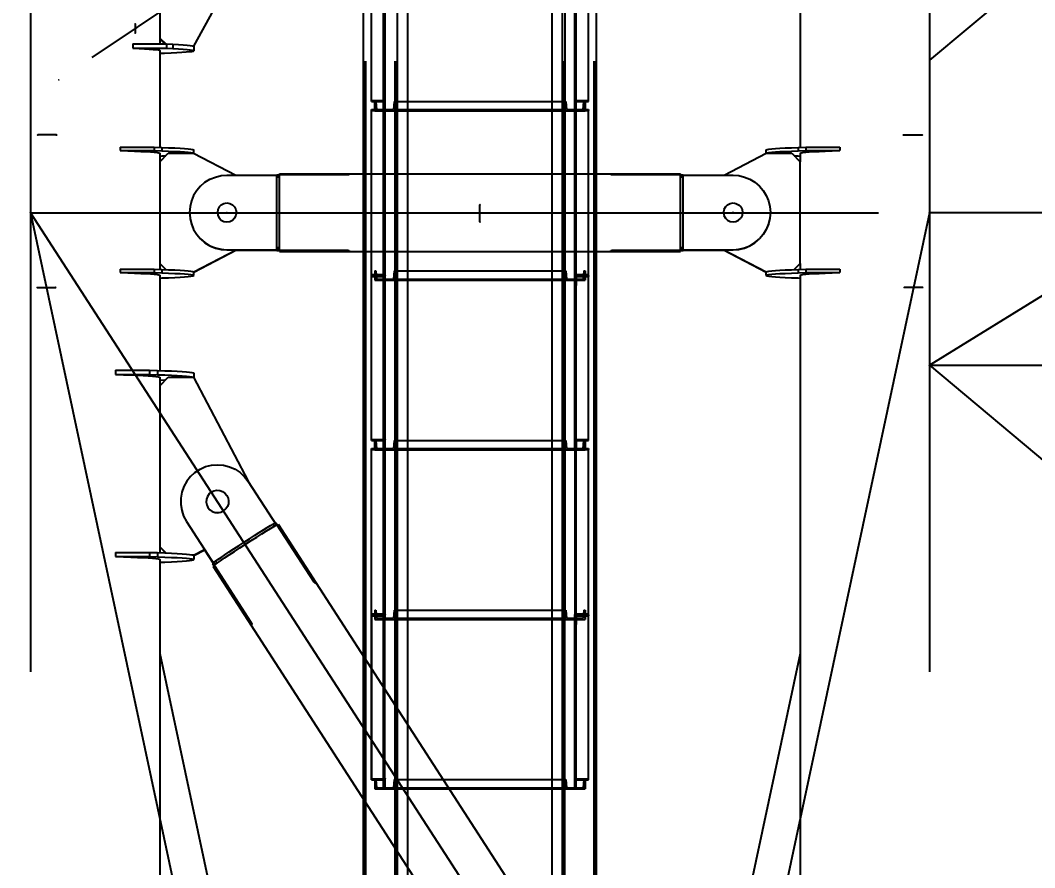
# Model space of a CAD drawing. Header units: millimetres. Extents: x 150209.93 to 150215.05, y 136675.65 to 136679.93.
# Drawn here: x 150213.5073 to 150213.6269, y 136678.0456 to 136678.1456 of the extents above; entities that cross this region are included whole.
import ezdxf

# ---------------------------------------------------------------- set-up
doc = ezdxf.new("R2010")
doc.units = ezdxf.units.MM
doc.header["$LTSCALE"] = 0.25
for name, pattern in [('CENTER', [50.8, 31.75, -6.35, 6.35, -6.35]), ('XKITLINE00', [0]), ('XKITLINE02', [4, 2, -2]), ('XKITLINE03', [6, 3, -1, 1, -1])]:
    doc.linetypes.add(name, pattern=pattern)
doc.styles.add('ROMANS', font='romans.shx')
doc.dimstyles.new('MD300', dxfattribs={"dimtxt": 2.5, "dimasz": 2.5, "dimexe": 1, "dimexo": 1, "dimgap": 0.5, "dimtad": 1, "dimdec": 1, "dimlfac": 50, "dimrnd": 0.5, "dimdsep": 46, "dimtxsty": 'ROMANS', "dimcen": 1, "dimclrd": 146, "dimclre": 146, "dimclrt": 30, "dimadec": 1, "dimazin": 2, "dimtfac": 1, "dimtdec": 1, "dimtmove": 0, "dimatfit": 1, "dimfxl": 1, "dimtolj": 1, "dimtzin": 0, "dimlwd": -1, "dimlwe": -1, "dimarcsym": 0})

# ---------------------------------------------------------------- blocks, each defined once
blk = doc.blocks.new('çatıı')
at = {"color": 8, "linetype": 'CENTER'}
for p, q in [((25173.61, 14010.27), (23430, 12550.27)), ((23075, 13280.27), (22900, 12460.27)), ((23430, 13280.27), (22900, 12460.27)), ((23255, 13280.27), (23430, 12460.27)), ((23350.86, 12831.09), (22916.72, 12538.65)), ((22900, 12689.51), (22900, 11020.27)), ((23430, 12689.51), (23430, 11020.27)), ((22961.71, 12571.71), (22961.71, 12566.2)), ((23430, 12370.27), (23720.98, 12550.27)), ((22915.26, 12506.11), (22904.3, 12506.13)), ((23414.73, 12506.11), (23425.69, 12506.13)), ((23165, 12454.88), (23165, 12464.88)), ((22900, 12460.27), (23073.55, 11647.05)), ((22900, 12460.27), (23430, 11640.27)), ((22900, 12460.27), (23430, 12460.27)), ((23015.8, 12460.14), (23015.8, 12460.41)), ((23430, 12460.27), (23256.44, 11647.05)), ((23314.2, 12460.41), (23314.2, 12460.14)), ((23666.53, 12460.27), (23430, 12460.27)), ((22903.93, 12416.17), (22914.89, 12416.16)), ((23426.06, 12416.17), (23415.1, 12416.16)), ((23430, 12370.27), (24815.89, 12370.27)), ((23430, 12370.27), (24263.2, 11672.6)), ((23010.2, 12289.94), (23010.2, 12289.61))]:
    blk.add_line(p, q, dxfattribs=at)
at = {"color": 116, "linetype": 'XKITLINE02', "true_color": 0x136734}
for p, q in [((23097.15, 12049.63), (23097.15, 13721.24)), ((23097.69, 12049.63), (23097.68, 13721.24)), ((23114.92, 12049.63), (23114.92, 13721.24)), ((23115, 12049.63), (23115, 13721.24)), ((23115, 12049.57), (23115, 13721.24)), ((23115.45, 12049.63), (23115.45, 13721.24)), ((23115.85, 12049.57), (23115.85, 13721.24)), ((23115.85, 12049.57), (23115.85, 13721.24)), ((23122.5, 12049.57), (23122.5, 13721.24)), ((23214.13, 12049.6), (23214.13, 13721.24)), ((23214.53, 12049.63), (23214.53, 13721.24)), ((23214.98, 12049.6), (23214.98, 13721.24)), ((23215.07, 12049.63), (23215.06, 13721.24)), ((23232.3, 12049.63), (23232.3, 13721.24)), ((23232.83, 12049.63), (23232.83, 13721.24)), ((23101, 12525.85), (23101, 12623.17)), ((23108.2, 12520.61), (23108.2, 12622.59)), ((23109, 12520.61), (23109, 12623.17)), ((23220.98, 12520.61), (23220.98, 12621.12)), ((23221.78, 12520.61), (23221.78, 12622.59)), ((23228.98, 12525.85), (23228.98, 12623.17)), ((23101, 12526.43), (23101, 12525.85)), ((23101, 12526.43), (23109, 12526.43)), ((23101, 12525.85), (23108.2, 12525.85)), ((23103, 12525.92), (23103.68, 12525.92)), ((23103, 12525.92), (23103, 12520.42)), ((23103, 12520.42), (23103, 12525.92)), ((23103.68, 12525.92), (23104.07, 12521.12)), ((23104.07, 12521.12), (23103.68, 12525.92)), ((23108.2, 12423.75), (23108.2, 12526.42)), ((23108.2, 12526.42), (23109, 12526.42)), ((23108.2, 12520.61), (23108.2, 12525.85)), ((23109, 12526.43), (23109, 12520.61)), ((23109, 12423.17), (23109, 12526.42)), ((23114.32, 12525.92), (23113.94, 12521.12)), ((23114.32, 12525.92), (23113.94, 12521.12)), ((23114.32, 12525.92), (23115, 12525.92)), ((23115, 12520.42), (23115, 12525.92)), ((23115, 12525.92), (23122.5, 12525.92)), ((23115, 12525.92), (23115, 12520.42)), ((23115, 12525.92), (23115, 12520.42)), ((23207.48, 12525.92), (23214.98, 12525.92)), ((23214.98, 12520.42), (23214.98, 12525.92)), ((23214.98, 12525.92), (23214.98, 12520.42)), ((23214.98, 12525.92), (23215.66, 12525.92)), ((23214.98, 12525.92), (23214.98, 12520.42)), ((23215.66, 12525.92), (23216.05, 12521.12)), ((23215.66, 12525.92), (23216.05, 12521.12)), ((23220.98, 12526.43), (23228.98, 12526.43)), ((23220.98, 12526.42), (23220.98, 12520.62)), ((23220.98, 12526.42), (23221.78, 12526.42)), ((23220.98, 12526.42), (23220.98, 12428.97)), ((23221.78, 12521.2), (23221.78, 12526.42)), ((23221.78, 12423.75), (23221.78, 12525.85)), ((23221.78, 12525.85), (23228.98, 12525.85)), ((23225.92, 12521.12), (23226.3, 12525.92)), ((23226.3, 12525.92), (23225.92, 12521.12)), ((23226.3, 12525.92), (23226.98, 12525.92)), ((23226.98, 12520.42), (23226.98, 12525.92)), ((23226.98, 12525.92), (23226.98, 12520.42)), ((23101, 12423.17), (23101, 12521.2)), ((23101, 12521.2), (23108.2, 12521.2)), ((23101, 12520.62), (23109, 12520.62)), ((23103, 12520.42), (23115, 12520.42)), ((23104.07, 12521.12), (23113.94, 12521.12)), ((23108.2, 12520.61), (23109, 12520.61)), ((23115, 12521.12), (23214.98, 12521.12)), ((23115, 12520.42), (23122.5, 12520.42)), ((23207.48, 12520.42), (23214.98, 12520.42)), ((23214.98, 12520.42), (23226.98, 12520.42)), ((23216.05, 12521.12), (23225.92, 12521.12)), ((23220.98, 12520.62), (23228.98, 12520.62)), ((23220.98, 12423.17), (23220.98, 12520.62)), ((23220.98, 12520.61), (23221.78, 12520.61)), ((23221.78, 12521.2), (23228.98, 12521.2)), ((23228.98, 12521.2), (23228.98, 12520.62)), ((23228.98, 12423.17), (23228.98, 12521.2)), ((23096.3, 12437.44), (23096.3, 12483.11)), ((23116.3, 12437.44), (23116.3, 12483.11)), ((23122.5, 12073.93), (23122.5, 12483.11)), ((23207.48, 12437.44), (23207.48, 12483.11)), ((23213.68, 12437.44), (23213.68, 12483.11)), ((23233.68, 12437.44), (23233.68, 12483.11)), ((23108.2, 12428.97), (23109, 12428.97)), ((23220.98, 12428.97), (23220.98, 12423.17)), ((23220.98, 12428.97), (23221.78, 12428.97)), ((23101, 12423.75), (23108.2, 12423.75)), ((23101, 12423.17), (23109, 12423.17)), ((23101, 12325.85), (23101, 12423.17)), ((23101, 12423.17), (23109, 12423.17)), ((23101, 12422.59), (23108.2, 12422.59)), ((23103, 12425.92), (23103.68, 12425.92)), ((23103, 12425.92), (23103, 12420.42)), ((23103, 12425.92), (23103, 12420.42)), ((23103.68, 12425.92), (23104.07, 12421.12)), ((23103.68, 12425.92), (23104.07, 12421.12)), ((23108.2, 12320.61), (23108.2, 12422.59)), ((23109, 12320.61), (23109, 12423.17)), ((23114.32, 12425.92), (23113.94, 12421.12)), ((23114.32, 12425.92), (23113.94, 12421.12)), ((23114.32, 12425.92), (23115, 12425.92)), ((23115, 12420.42), (23115, 12425.92)), ((23115, 12425.92), (23122.5, 12425.92)), ((23115, 12425.92), (23115, 12420.42)), ((23115, 12425.92), (23115, 12420.42)), ((23207.48, 12425.92), (23214.98, 12425.92)), ((23214.98, 12420.42), (23214.98, 12425.92)), ((23214.98, 12425.92), (23214.98, 12420.42)), ((23214.98, 12425.92), (23215.66, 12425.92)), ((23214.98, 12425.92), (23214.98, 12420.42)), ((23215.66, 12425.92), (23216.05, 12421.12)), ((23215.66, 12425.92), (23216.05, 12421.12)), ((23220.98, 12423.17), (23228.98, 12423.17)), ((23220.98, 12417.35), (23220.98, 12423.17)), ((23220.98, 12423.17), (23228.98, 12423.17)), ((23221.78, 12423.75), (23228.98, 12423.75)), ((23221.78, 12422.59), (23221.78, 12417.35)), ((23221.78, 12422.59), (23228.98, 12422.59)), ((23221.78, 12320.61), (23221.78, 12422.59)), ((23226.3, 12425.92), (23225.92, 12421.12)), ((23226.3, 12425.92), (23225.92, 12421.12)), ((23226.3, 12425.92), (23226.98, 12425.92)), ((23226.98, 12425.92), (23226.98, 12420.42)), ((23226.98, 12425.92), (23226.98, 12420.42)), ((23228.98, 12423.17), (23228.98, 12422.59)), ((23228.98, 12325.85), (23228.98, 12423.17)), ((23103, 12420.42), (23115, 12420.42)), ((23104.07, 12421.12), (23113.94, 12421.12)), ((23108.2, 12417.35), (23109, 12417.35)), ((23115, 12421.12), (23214.98, 12421.12)), ((23115, 12420.42), (23122.5, 12420.42)), ((23207.48, 12420.42), (23214.98, 12420.42)), ((23214.98, 12420.42), (23226.98, 12420.42)), ((23216.05, 12421.12), (23225.92, 12421.12)), ((23220.98, 12320.61), (23220.98, 12421.12)), ((23220.98, 12417.35), (23221.78, 12417.35)), ((23101, 12326.43), (23101, 12325.85)), ((23101, 12326.43), (23109, 12326.43)), ((23108.2, 12223.75), (23108.2, 12326.42)), ((23108.2, 12326.42), (23109, 12326.42)), ((23109, 12326.43), (23109, 12320.61)), ((23109, 12223.17), (23109, 12326.42)), ((23220.98, 12326.43), (23228.98, 12326.43)), ((23220.98, 12326.42), (23220.98, 12320.62)), ((23220.98, 12326.42), (23221.78, 12326.42)), ((23220.98, 12326.42), (23220.98, 12228.97)), ((23221.78, 12326.42), (23221.78, 12321.2)), ((23221.78, 12223.75), (23221.78, 12326.42)), ((23101, 12325.85), (23108.2, 12325.85)), ((23101, 12223.17), (23101, 12321.2)), ((23101, 12321.2), (23108.2, 12321.2)), ((23101, 12320.62), (23109, 12320.62)), ((23103, 12325.92), (23103.68, 12325.92)), ((23103, 12325.92), (23103, 12320.42)), ((23103, 12320.42), (23103, 12325.92)), ((23103, 12320.42), (23115, 12320.42)), ((23103.68, 12325.92), (23104.07, 12321.12)), ((23104.07, 12321.12), (23103.68, 12325.92)), ((23104.07, 12321.12), (23113.94, 12321.12)), ((23108.2, 12320.61), (23108.2, 12325.85)), ((23108.2, 12320.61), (23109, 12320.61)), ((23114.32, 12325.92), (23113.94, 12321.12)), ((23114.32, 12325.92), (23113.94, 12321.12)), ((23114.32, 12325.92), (23115, 12325.92)), ((23115, 12320.42), (23115, 12325.92)), ((23115, 12325.92), (23122.5, 12325.92)), ((23115, 12325.92), (23115, 12320.42)), ((23115, 12325.92), (23115, 12320.42)), ((23115, 12321.12), (23214.98, 12321.12)), ((23115, 12320.42), (23122.5, 12320.42)), ((23207.48, 12325.92), (23214.98, 12325.92)), ((23207.48, 12320.42), (23214.98, 12320.42)), ((23214.98, 12320.42), (23214.98, 12325.92)), ((23214.98, 12325.92), (23214.98, 12320.42)), ((23214.98, 12325.92), (23215.66, 12325.92)), ((23214.98, 12325.92), (23214.98, 12320.42)), ((23214.98, 12320.42), (23226.98, 12320.42)), ((23215.66, 12325.92), (23216.05, 12321.12)), ((23215.66, 12325.92), (23216.05, 12321.12)), ((23216.05, 12321.12), (23225.92, 12321.12)), ((23220.98, 12320.62), (23228.98, 12320.62)), ((23220.98, 12320.62), (23220.98, 12223.17)), ((23220.98, 12320.61), (23221.78, 12320.61)), ((23221.78, 12325.85), (23228.98, 12325.85)), ((23221.78, 12321.2), (23228.98, 12321.2)), ((23225.92, 12321.12), (23226.3, 12325.92)), ((23226.3, 12325.92), (23225.92, 12321.12)), ((23226.3, 12325.92), (23226.98, 12325.92)), ((23226.98, 12320.42), (23226.98, 12325.92)), ((23226.98, 12325.92), (23226.98, 12320.42)), ((23228.98, 12321.2), (23228.98, 12320.62)), ((23228.98, 12223.17), (23228.98, 12321.2)), ((23103, 12225.92), (23103.68, 12225.92)), ((23103, 12225.92), (23103, 12220.42)), ((23103, 12225.92), (23103, 12220.42)), ((23103.68, 12225.92), (23104.07, 12221.12)), ((23103.68, 12225.92), (23104.07, 12221.12)), ((23108.2, 12228.97), (23109, 12228.97)), ((23114.32, 12225.92), (23113.94, 12221.12)), ((23114.32, 12225.92), (23113.94, 12221.12)), ((23114.32, 12225.92), (23115, 12225.92)), ((23115, 12220.42), (23115, 12225.92)), ((23115, 12225.92), (23122.5, 12225.92)), ((23115, 12225.92), (23115, 12220.42)), ((23115, 12225.92), (23115, 12220.42)), ((23207.48, 12225.92), (23214.98, 12225.92)), ((23214.98, 12220.42), (23214.98, 12225.92)), ((23214.98, 12225.92), (23214.98, 12220.42)), ((23214.98, 12225.92), (23215.66, 12225.92)), ((23214.98, 12225.92), (23214.98, 12220.42)), ((23215.66, 12225.92), (23216.05, 12221.12)), ((23215.66, 12225.92), (23216.05, 12221.12)), ((23220.98, 12228.97), (23220.98, 12223.17)), ((23220.98, 12228.97), (23221.78, 12228.97)), ((23226.3, 12225.92), (23225.92, 12221.12)), ((23226.3, 12225.92), (23225.92, 12221.12)), ((23226.3, 12225.92), (23226.98, 12225.92)), ((23226.98, 12225.92), (23226.98, 12220.42)), ((23226.98, 12225.92), (23226.98, 12220.42)), ((23101, 12223.75), (23108.2, 12223.75)), ((23101, 12125.85), (23101, 12223.17)), ((23101, 12223.17), (23109, 12223.17)), ((23101, 12223.17), (23109, 12223.17)), ((23101, 12222.59), (23101, 12125.85)), ((23101, 12222.59), (23108.2, 12222.59)), ((23103, 12220.42), (23115, 12220.42)), ((23104.07, 12221.12), (23113.94, 12221.12)), ((23108.2, 12120.61), (23108.2, 12222.59)), ((23109, 12120.61), (23109, 12223.17)), ((23115, 12221.12), (23214.98, 12221.12)), ((23115, 12220.42), (23122.5, 12220.42)), ((23207.48, 12220.42), (23214.98, 12220.42)), ((23214.98, 12220.42), (23226.98, 12220.42)), ((23216.05, 12221.12), (23225.92, 12221.12)), ((23220.98, 12217.35), (23220.98, 12223.17)), ((23220.98, 12223.17), (23228.98, 12223.17)), ((23220.98, 12223.17), (23228.98, 12223.17)), ((23220.98, 12120.61), (23220.98, 12221.12)), ((23221.78, 12223.75), (23228.98, 12223.75)), ((23221.78, 12222.59), (23221.78, 12217.35)), ((23221.78, 12222.59), (23228.98, 12222.59)), ((23221.78, 12120.61), (23221.78, 12222.59)), ((23228.98, 12223.17), (23228.98, 12222.59)), ((23228.98, 12125.85), (23228.98, 12223.17)), ((23108.2, 12217.35), (23109, 12217.35)), ((23220.98, 12217.35), (23221.78, 12217.35)), ((23096.3, 12114.46), (23096.3, 12198.64)), ((23116.3, 12083.52), (23116.3, 12167.7)), ((23122.5, 12049.57), (23122.5, 12158.11)), ((23101, 12126.43), (23109, 12126.43)), ((23101, 12125.85), (23108.2, 12125.85)), ((23103, 12125.92), (23103.68, 12125.92)), ((23103, 12125.92), (23103, 12120.42)), ((23103, 12125.92), (23103, 12120.42)), ((23103.68, 12125.92), (23104.07, 12121.12)), ((23103.68, 12125.92), (23104.07, 12121.12)), ((23108.2, 12125.85), (23108.2, 12120.61)), ((23109, 12126.43), (23109, 12120.61)), ((23114.32, 12125.92), (23113.94, 12121.12)), ((23114.32, 12125.92), (23113.94, 12121.12)), ((23114.32, 12125.92), (23115, 12125.92)), ((23115, 12120.42), (23115, 12125.92)), ((23115, 12125.92), (23143.31, 12125.92)), ((23115, 12125.92), (23115, 12120.42)), ((23115, 12125.92), (23115, 12120.42)), ((23207.48, 12125.92), (23214.98, 12125.92)), ((23214.98, 12120.42), (23214.98, 12125.92)), ((23214.98, 12125.92), (23214.98, 12120.42)), ((23214.98, 12125.92), (23215.66, 12125.92)), ((23214.98, 12125.92), (23214.98, 12120.42)), ((23215.66, 12125.92), (23216.05, 12121.12)), ((23215.66, 12125.92), (23216.05, 12121.12)), ((23220.98, 12126.43), (23228.98, 12126.43)), ((23221.78, 12125.85), (23228.98, 12125.85)), ((23226.3, 12125.92), (23225.92, 12121.12)), ((23226.3, 12125.92), (23225.92, 12121.12)), ((23226.3, 12125.92), (23226.98, 12125.92)), ((23226.98, 12125.92), (23226.98, 12120.42)), ((23226.98, 12125.92), (23226.98, 12120.42)), ((23103, 12120.42), (23115, 12120.42)), ((23104.07, 12121.12), (23113.94, 12121.12)), ((23108.2, 12120.61), (23109, 12120.61)), ((23115, 12121.12), (23214.98, 12121.12)), ((23115, 12120.42), (23146.86, 12120.42)), ((23207.48, 12120.42), (23214.98, 12120.42)), ((23214.98, 12120.42), (23226.98, 12120.42)), ((23216.05, 12121.12), (23225.92, 12121.12)), ((23220.98, 12120.61), (23221.78, 12120.61))]:
    blk.add_line(p, q, dxfattribs=at)
at = {"color": 1, "linetype": 'XKITLINE03'}
for p, q in [((23109, 13721.24), (23109, 12049.63)), ((23122.5, 12049.57), (23122.5, 13721.24)), ((23214.98, 13721.24), (23214.98, 12049.6)), ((23220.98, 13721.24), (23220.98, 12049.63)), ((23109, 12526.43), (23109, 12623.17)), ((23220.98, 12623.17), (23220.98, 12526.43)), ((23109, 12423.17), (23109, 12520.62)), ((23115, 12520.42), (23214.98, 12520.42)), ((23115, 12520.42), (23115, 12520.42)), ((23214.98, 12520.42), (23214.98, 12520.42)), ((23220.98, 12520.62), (23220.98, 12423.17)), ((23109, 12326.43), (23109, 12423.17)), ((23220.98, 12423.17), (23220.98, 12326.43)), ((23115, 12420.42), (23214.98, 12420.42)), ((23115, 12420.42), (23115, 12420.42)), ((23214.98, 12420.42), (23214.98, 12420.42)), ((23109, 12223.17), (23109, 12320.62)), ((23115, 12320.42), (23214.98, 12320.42)), ((23115, 12320.42), (23115, 12320.42)), ((23214.98, 12320.42), (23214.98, 12320.42)), ((23220.98, 12320.62), (23220.98, 12223.17)), ((23109, 12126.43), (23109, 12223.17)), ((23115, 12220.42), (23214.98, 12220.42)), ((23115, 12220.42), (23115, 12220.42)), ((23214.98, 12220.42), (23214.98, 12220.42)), ((23220.98, 12223.17), (23220.98, 12126.43)), ((23115, 12120.42), (23214.98, 12120.42)), ((23115, 12120.42), (23115, 12120.42)), ((23214.98, 12120.42), (23214.98, 12120.42))]:
    blk.add_line(p, q, dxfattribs=at)
at = {"color": 7, "linetype": 'XKITLINE00'}
for p, q in [((23233.68, 12483.11), (23233.68, 12735.71)), ((23213.68, 12483.11), (23213.68, 12722.23)), ((23207.48, 12483.11), (23207.48, 12718.06)), ((23116.3, 12483.11), (23116.3, 12656.64)), ((23122.5, 12483.11), (23122.5, 12660.82)), ((23096.3, 12483.11), (23096.3, 12643.17)), ((23122.5, 12525.92), (23207.48, 12525.92)), ((23122.5, 12520.42), (23207.48, 12520.42)), ((23096.3, 12198.64), (23096.3, 12437.44)), ((23116.3, 12167.7), (23116.3, 12437.44)), ((23122.5, 12158.11), (23122.5, 12437.44)), ((23207.48, 12049.6), (23207.48, 12437.44)), ((23213.68, 12049.63), (23213.68, 12437.44)), ((23233.68, 12049.63), (23233.68, 12437.44)), ((23122.5, 12425.92), (23207.48, 12425.92)), ((23122.5, 12420.42), (23207.48, 12420.42)), ((23122.5, 12325.92), (23207.48, 12325.92)), ((23122.5, 12320.42), (23207.48, 12320.42)), ((23122.5, 12225.92), (23207.48, 12225.92)), ((23122.5, 12220.42), (23207.48, 12220.42)), ((23143.31, 12125.92), (23207.48, 12125.92)), ((23146.86, 12120.42), (23207.48, 12120.42)), ((23096.3, 12049.63), (23096.3, 12114.46)), ((23116.3, 12049.63), (23116.3, 12083.52))]:
    blk.add_line(p, q, dxfattribs=at)
at = {"color": 8, "linetype": 'XKITLINE00'}
for p, q in [((23353.8, 12689.51), (23353.8, 12498.81)), ((22976.2, 12663.45), (22976.2, 12559.78)), ((23029.08, 12619.21), (22996.18, 12558.44)), ((22960.29, 12559.81), (22960.29, 12557.31)), ((22960.29, 12559.81), (22980.26, 12559.78)), ((22976.2, 12563.3), (22979.71, 12559.78)), ((22976.2, 12562.87), (22979.28, 12559.78)), ((22980.26, 12559.78), (22980.26, 12557.28)), ((22980.26, 12559.78), (22983.98, 12559.62)), ((22983.98, 12559.62), (22983.98, 12557.12)), ((22983.98, 12559.62), (22987.24, 12559.45)), ((22960.29, 12557.31), (22964.01, 12557.15)), ((22960.29, 12557.31), (22980.26, 12557.28)), ((22964.01, 12557.15), (22967.27, 12556.99)), ((22967.27, 12556.99), (22970.06, 12556.81)), ((22970.06, 12556.81), (22972.35, 12556.63)), ((22972.35, 12556.63), (22974.14, 12556.45)), ((22974.14, 12556.45), (22975.4, 12556.26)), ((22975.4, 12556.26), (22976.13, 12556.06)), ((22976.13, 12556.06), (22976.32, 12555.87)), ((22976.2, 12555.99), (22976.2, 12498.81)), ((22976.2, 12555.8), (22976.32, 12555.87)), ((22976.2, 12554.31), (22979.09, 12554.41)), ((22979.09, 12554.41), (22982.93, 12554.56)), ((22980.26, 12557.28), (22983.98, 12557.12)), ((22982.93, 12554.56), (22986.33, 12554.73)), ((22983.98, 12557.12), (22987.24, 12556.95)), ((22986.33, 12554.73), (22989.26, 12554.9)), ((22987.24, 12559.45), (22990.03, 12559.28)), ((22987.24, 12556.95), (22990.03, 12556.78)), ((22989.26, 12554.9), (22991.7, 12555.08)), ((22990.03, 12559.28), (22992.32, 12559.1)), ((22990.03, 12556.78), (22992.32, 12556.6)), ((22991.7, 12555.08), (22993.64, 12555.26)), ((22992.32, 12559.1), (22994.11, 12558.91)), ((22992.32, 12556.6), (22994.11, 12556.41)), ((22993.64, 12555.26), (22995.05, 12555.45)), ((22994.11, 12558.91), (22995.37, 12558.72)), ((22994.11, 12556.41), (22995.37, 12556.22)), ((22995.05, 12555.45), (22995.94, 12555.64)), ((22995.37, 12558.72), (22996.1, 12558.53)), ((22995.37, 12556.22), (22996.1, 12556.03)), ((22995.94, 12555.64), (22996.29, 12555.84)), ((22996.1, 12558.53), (22996.29, 12558.34)), ((22996.1, 12556.03), (22996.29, 12555.84)), ((22996.29, 12558.34), (22996.29, 12555.84)), ((22952.88, 12498.92), (22972.88, 12498.92)), ((22952.88, 12498.92), (22952.88, 12496.92)), ((22952.88, 12496.92), (22957.34, 12496.78)), ((22952.88, 12496.92), (22972.88, 12496.92)), ((22957.34, 12496.78), (22961.4, 12496.63)), ((22961.4, 12496.63), (22965.01, 12496.46)), ((22965.01, 12496.46), (22968.16, 12496.29)), ((22968.16, 12496.29), (22970.81, 12496.12)), ((22970.81, 12496.12), (22972.96, 12495.93)), ((22972.88, 12498.92), (22977.34, 12498.78)), ((22972.88, 12498.92), (22972.88, 12496.92)), ((22972.88, 12496.92), (22977.34, 12496.78)), ((22972.96, 12495.93), (22974.59, 12495.74)), ((22974.59, 12495.74), (22975.68, 12495.55)), ((22975.68, 12495.55), (22976.23, 12495.36)), ((22976.2, 12495.37), (22976.2, 12490.32)), ((22976.2, 12490.32), (22981.2, 12495.32)), ((22976.2, 12495.15), (22976.23, 12495.16)), ((22976.23, 12495.36), (22976.23, 12495.16)), ((22977.34, 12498.78), (22981.4, 12498.62)), ((22977.34, 12498.78), (22977.34, 12496.78)), ((22977.34, 12496.78), (22981.4, 12496.63)), ((22977.34, 12493.74), (22979.7, 12493.83)), ((22981.2, 12495.32), (22996.2, 12495.32)), ((22981.4, 12498.62), (22985.01, 12498.46)), ((22981.4, 12496.63), (22985.01, 12496.46)), ((22985.01, 12498.46), (22988.16, 12498.29)), ((22985.01, 12496.46), (22988.16, 12496.29)), ((22988.16, 12498.29), (22990.81, 12498.11)), ((22988.16, 12496.29), (22990.81, 12496.12)), ((22990.81, 12498.11), (22992.96, 12497.93)), ((22990.81, 12496.12), (22992.96, 12495.93)), ((22992.96, 12497.93), (22994.59, 12497.74)), ((22992.96, 12495.93), (22994.59, 12495.74)), ((22994.59, 12497.74), (22995.68, 12497.55)), ((22994.59, 12495.74), (22995.68, 12495.55)), ((22995.68, 12497.55), (22996.23, 12497.36)), ((22995.68, 12495.55), (22996.23, 12495.36)), ((22996.2, 12495.32), (23021.03, 12482.4)), ((22996.23, 12495.3), (22996.23, 12497.36)), ((23308.96, 12482.4), (23333.8, 12495.32)), ((23333.76, 12497.36), (23334.31, 12497.55)), ((23333.76, 12495.3), (23333.76, 12497.36)), ((23333.76, 12495.36), (23334.31, 12495.55)), ((23333.8, 12495.32), (23348.8, 12495.32)), ((23334.31, 12497.55), (23335.4, 12497.74)), ((23334.31, 12495.55), (23335.4, 12495.74)), ((23335.4, 12497.74), (23337.03, 12497.93)), ((23335.4, 12495.74), (23337.03, 12495.93)), ((23337.03, 12497.93), (23339.18, 12498.11)), ((23337.03, 12495.93), (23339.18, 12496.12)), ((23339.18, 12498.11), (23341.83, 12498.29)), ((23339.18, 12496.12), (23341.83, 12496.29)), ((23341.83, 12498.29), (23344.98, 12498.46)), ((23341.83, 12496.29), (23344.98, 12496.46)), ((23344.98, 12498.46), (23348.59, 12498.62)), ((23344.98, 12496.46), (23348.59, 12496.63)), ((23348.59, 12498.62), (23352.65, 12498.78)), ((23348.59, 12496.63), (23352.65, 12496.78)), ((23348.8, 12495.32), (23353.8, 12490.32)), ((23350.29, 12493.83), (23352.65, 12493.74)), ((23352.65, 12498.78), (23357.11, 12498.92)), ((23352.65, 12498.78), (23352.65, 12496.78)), ((23352.65, 12496.78), (23357.11, 12496.92)), ((23353.76, 12495.36), (23354.31, 12495.55)), ((23353.76, 12495.36), (23353.76, 12495.16)), ((23353.76, 12495.16), (23353.8, 12495.15)), ((23353.8, 12495.37), (23353.8, 12490.32)), ((23354.31, 12495.55), (23355.4, 12495.74)), ((23355.4, 12495.74), (23357.03, 12495.93)), ((23357.03, 12495.93), (23359.18, 12496.12)), ((23357.11, 12498.92), (23377.11, 12498.92)), ((23357.11, 12498.92), (23357.11, 12496.92)), ((23357.11, 12496.92), (23377.11, 12496.92)), ((23359.18, 12496.12), (23361.83, 12496.29)), ((23361.83, 12496.29), (23364.98, 12496.46)), ((23364.98, 12496.46), (23368.59, 12496.63)), ((23368.59, 12496.63), (23372.65, 12496.78)), ((23372.65, 12496.78), (23377.11, 12496.92)), ((23377.11, 12498.92), (23377.11, 12496.92)), ((22976.2, 12493.7), (22977.34, 12493.74)), ((22976.2, 12490.32), (22976.2, 12430.35)), ((23352.65, 12493.74), (23353.8, 12493.7)), ((23353.8, 12430.29), (23353.8, 12490.32)), ((23009, 12481.32), (23012.35, 12482.13)), ((23012.35, 12482.13), (23015.8, 12482.4)), ((23015.8, 12482.4), (23046.8, 12482.4)), ((23045.3, 12482.62), (23045.3, 12482.56)), ((23045.3, 12482.62), (23046.8, 12482.62)), ((23045.3, 12482.56), (23045.3, 12482.4)), ((23045.3, 12482.56), (23046.8, 12482.56)), ((23045.3, 12441.32), (23045.3, 12482.27)), ((23045.3, 12482.27), (23046.8, 12482.27)), ((23046.8, 12483.11), (23283.2, 12483.11)), ((23046.8, 12481.97), (23046.8, 12483.11)), ((23046.8, 12482.98), (23086.8, 12482.98)), ((23046.8, 12482.74), (23086.8, 12482.74)), ((23046.8, 12439.05), (23046.8, 12481.97)), ((23086.8, 12482.98), (23086.8, 12482.74)), ((23086.8, 12482.98), (23087.11, 12482.97)), ((23086.8, 12482.74), (23087.11, 12482.75)), ((23087.11, 12482.97), (23087.11, 12482.75)), ((23087.11, 12482.97), (23087.39, 12482.97)), ((23087.11, 12482.75), (23087.39, 12482.78)), ((23087.39, 12482.97), (23087.63, 12482.96)), ((23087.39, 12482.78), (23087.63, 12482.83)), ((23087.63, 12482.96), (23087.8, 12482.94)), ((23087.63, 12482.83), (23087.8, 12482.89)), ((23087.8, 12482.94), (23087.88, 12482.92)), ((23087.88, 12482.92), (23087.88, 12482.9)), ((23242.11, 12482.92), (23242.19, 12482.94)), ((23242.11, 12482.92), (23242.11, 12482.9)), ((23242.19, 12482.94), (23242.36, 12482.96)), ((23242.19, 12482.89), (23242.36, 12482.83)), ((23242.36, 12482.96), (23242.6, 12482.97)), ((23242.36, 12482.83), (23242.6, 12482.78)), ((23242.6, 12482.97), (23242.89, 12482.97)), ((23242.6, 12482.78), (23242.89, 12482.75)), ((23242.89, 12482.97), (23243.2, 12482.98)), ((23242.89, 12482.97), (23242.89, 12482.75)), ((23242.89, 12482.75), (23243.2, 12482.74)), ((23243.2, 12482.98), (23243.2, 12482.74)), ((23243.2, 12482.98), (23283.2, 12482.98)), ((23243.2, 12482.74), (23283.2, 12482.74)), ((23283.2, 12481.97), (23283.2, 12483.11)), ((23283.2, 12482.62), (23284.7, 12482.62)), ((23283.2, 12482.56), (23284.7, 12482.56)), ((23283.2, 12482.4), (23314.2, 12482.4)), ((23283.2, 12482.27), (23284.7, 12482.27)), ((23283.2, 12437.44), (23283.2, 12481.97)), ((23284.7, 12482.4), (23284.7, 12482.62)), ((23284.7, 12441.32), (23284.7, 12482.27)), ((23314.2, 12482.4), (23317.64, 12482.13)), ((23317.64, 12482.13), (23320.99, 12481.32)), ((23000.24, 12475.96), (22998, 12473.34)), ((23000.24, 12475.96), (23002.86, 12478.2)), ((23002.86, 12478.2), (23005.81, 12480)), ((23005.81, 12480), (23009, 12481.32)), ((23045.3, 12481.36), (23046.8, 12481.36)), ((23283.2, 12481.36), (23284.7, 12481.36)), ((23320.99, 12481.32), (23324.18, 12480)), ((23324.18, 12480), (23327.13, 12478.2)), ((23327.13, 12478.2), (23329.75, 12475.96)), ((23329.75, 12475.96), (23331.99, 12473.34)), ((22996.19, 12470.39), (22994.87, 12467.21)), ((22998, 12473.34), (22996.19, 12470.39)), ((23331.99, 12473.34), (23333.8, 12470.39)), ((23333.8, 12470.39), (23335.12, 12467.21)), ((22994.07, 12463.85), (22993.8, 12460.41)), ((22994.87, 12467.21), (22994.07, 12463.85)), ((23011.26, 12463.75), (23012.5, 12464.99)), ((23012.5, 12464.99), (23014.06, 12465.78)), ((23014.06, 12465.78), (23015.8, 12466.06)), ((23015.8, 12466.06), (23017.53, 12465.78)), ((23017.53, 12465.78), (23019.09, 12464.99)), ((23019.09, 12464.99), (23020.33, 12463.75)), ((23309.66, 12463.72), (23310.9, 12464.96)), ((23310.9, 12464.96), (23312.46, 12465.76)), ((23312.46, 12465.76), (23314.2, 12466.03)), ((23314.2, 12466.03), (23315.93, 12465.76)), ((23315.93, 12465.76), (23317.49, 12464.96)), ((23317.49, 12464.96), (23318.73, 12463.72)), ((23335.12, 12467.21), (23335.92, 12463.85)), ((23335.92, 12463.85), (23336.2, 12460.41)), ((22993.8, 12460.41), (22994.07, 12456.97)), ((23010.47, 12462.19), (23010.2, 12460.46)), ((23010.2, 12460.46), (23010.47, 12458.73)), ((23011.26, 12463.75), (23010.47, 12462.19)), ((23010.47, 12458.73), (23011.26, 12457.17)), ((23010.47, 12458.71), (23011.26, 12457.14)), ((23010.47, 12458.71), (23011.26, 12457.14)), ((23010.47, 12458.68), (23011.26, 12457.12)), ((23020.33, 12463.75), (23021.12, 12462.19)), ((23021.12, 12458.73), (23020.33, 12457.17)), ((23021.12, 12458.71), (23020.33, 12457.14)), ((23021.12, 12458.71), (23020.33, 12457.14)), ((23021.12, 12458.68), (23020.33, 12457.12)), ((23021.12, 12462.19), (23021.4, 12460.46)), ((23021.4, 12460.46), (23021.12, 12458.73)), ((23308.87, 12462.16), (23308.6, 12460.43)), ((23308.6, 12460.43), (23308.87, 12458.71)), ((23309.66, 12463.72), (23308.87, 12462.16)), ((23308.87, 12458.71), (23309.66, 12457.14)), ((23308.87, 12458.68), (23309.66, 12457.12)), ((23318.73, 12463.72), (23319.52, 12462.16)), ((23319.52, 12458.71), (23318.73, 12457.14)), ((23319.52, 12458.68), (23318.73, 12457.12)), ((23319.52, 12462.16), (23319.8, 12460.43)), ((23319.8, 12460.43), (23319.52, 12458.71)), ((23336.2, 12460.41), (23335.92, 12456.97)), ((22994.07, 12456.97), (22994.87, 12453.62)), ((22994.07, 12456.91), (22994.87, 12453.55)), ((22994.87, 12453.62), (22996.19, 12450.43)), ((22994.87, 12453.55), (22996.19, 12450.37)), ((23011.26, 12457.17), (23012.5, 12455.93)), ((23011.26, 12457.14), (23012.5, 12455.91)), ((23011.26, 12457.14), (23012.5, 12455.91)), ((23011.26, 12457.12), (23012.5, 12455.88)), ((23012.5, 12455.93), (23014.06, 12455.14)), ((23012.5, 12455.91), (23014.06, 12455.11)), ((23012.5, 12455.91), (23014.06, 12455.11)), ((23012.5, 12455.88), (23014.06, 12455.09)), ((23014.06, 12455.14), (23015.8, 12454.86)), ((23014.06, 12455.11), (23015.8, 12454.84)), ((23014.06, 12455.11), (23015.8, 12454.84)), ((23014.06, 12455.09), (23015.8, 12454.81)), ((23015.8, 12454.86), (23017.53, 12455.14)), ((23015.8, 12454.84), (23017.53, 12455.11)), ((23015.8, 12454.84), (23017.53, 12455.11)), ((23015.8, 12454.81), (23017.53, 12455.09)), ((23015.8, 12454.86), (23015.8, 12454.84)), ((23015.8, 12454.84), (23015.8, 12454.81)), ((23017.53, 12455.14), (23019.09, 12455.93)), ((23017.53, 12455.11), (23019.09, 12455.91)), ((23017.53, 12455.11), (23019.09, 12455.91)), ((23017.53, 12455.09), (23019.09, 12455.88)), ((23019.09, 12455.93), (23020.33, 12457.17)), ((23019.09, 12455.91), (23020.33, 12457.14)), ((23019.09, 12455.91), (23020.33, 12457.14)), ((23019.09, 12455.88), (23020.33, 12457.12)), ((23309.66, 12457.14), (23310.9, 12455.91)), ((23309.66, 12457.12), (23310.9, 12455.88)), ((23310.9, 12455.91), (23312.46, 12455.11)), ((23310.9, 12455.88), (23312.46, 12455.09)), ((23312.46, 12455.11), (23314.2, 12454.84)), ((23312.46, 12455.09), (23314.2, 12454.81)), ((23314.2, 12454.84), (23315.93, 12455.11)), ((23314.2, 12454.81), (23315.93, 12455.09)), ((23314.2, 12454.84), (23314.2, 12454.81)), ((23315.93, 12455.11), (23317.49, 12455.91)), ((23315.93, 12455.09), (23317.49, 12455.88)), ((23317.49, 12455.91), (23318.73, 12457.14)), ((23317.49, 12455.88), (23318.73, 12457.12)), ((23335.12, 12453.62), (23333.8, 12450.43)), ((23335.12, 12453.55), (23333.8, 12450.37)), ((23335.92, 12456.97), (23335.12, 12453.62)), ((23335.92, 12456.91), (23335.12, 12453.55)), ((22996.19, 12450.43), (22998, 12447.49)), ((22996.19, 12450.37), (22998, 12447.42)), ((22998, 12447.49), (23000.24, 12444.86)), ((22998, 12447.42), (23000.24, 12444.8)), ((23331.99, 12447.49), (23329.75, 12444.86)), ((23331.99, 12447.42), (23329.75, 12444.8)), ((23333.8, 12450.43), (23331.99, 12447.49)), ((23333.8, 12450.37), (23331.99, 12447.42)), ((23000.24, 12444.86), (23002.86, 12442.62)), ((23000.24, 12444.8), (23002.86, 12442.56)), ((23002.86, 12442.62), (23005.81, 12440.82)), ((23002.86, 12442.56), (23005.81, 12440.76)), ((23005.81, 12440.82), (23009, 12439.5)), ((23005.81, 12440.76), (23009, 12439.44)), ((23045.3, 12438.55), (23045.3, 12441.32)), ((23284.7, 12438.55), (23284.7, 12441.32)), ((23320.99, 12439.5), (23324.18, 12440.82)), ((23320.99, 12439.44), (23324.18, 12440.76)), ((23324.18, 12440.82), (23327.13, 12442.62)), ((23324.18, 12440.76), (23327.13, 12442.56)), ((23327.13, 12442.62), (23329.75, 12444.86)), ((23327.13, 12442.56), (23329.75, 12444.8)), ((22996.23, 12425.25), (23021.44, 12438.36)), ((22996.23, 12425.37), (23021.18, 12438.35)), ((23009, 12439.5), (23012.35, 12438.69)), ((23009, 12439.44), (23012.35, 12438.63)), ((23012.35, 12438.69), (23012.35, 12438.63)), ((23012.35, 12438.69), (23015.8, 12438.42)), ((23012.35, 12438.63), (23015.8, 12438.36)), ((23015.8, 12438.42), (23046.8, 12438.42)), ((23015.8, 12438.42), (23015.8, 12438.36)), ((23015.8, 12438.36), (23046.8, 12438.36)), ((23021.03, 12438.15), (23045.3, 12438.15)), ((23021.15, 12438.21), (23045.3, 12438.21)), ((23045.3, 12439.67), (23046.8, 12439.67)), ((23045.3, 12438.55), (23046.8, 12438.55)), ((23045.3, 12437.93), (23045.3, 12438.36)), ((23045.3, 12438.14), (23046.8, 12438.14)), ((23045.3, 12438), (23046.8, 12438)), ((23046.8, 12437.44), (23046.8, 12439.05)), ((23046.8, 12438.09), (23086.8, 12438.09)), ((23046.8, 12437.72), (23086.8, 12437.72)), ((23046.8, 12437.44), (23283.2, 12437.44)), ((23086.8, 12438.09), (23086.8, 12437.72)), ((23086.8, 12438.09), (23087.11, 12438.08)), ((23086.8, 12437.72), (23087.11, 12437.72)), ((23087.11, 12438.08), (23087.11, 12437.72)), ((23087.11, 12438.08), (23087.39, 12438.04)), ((23087.11, 12437.72), (23087.39, 12437.74)), ((23087.39, 12438.04), (23087.63, 12437.98)), ((23087.39, 12437.74), (23087.63, 12437.76)), ((23087.63, 12437.98), (23087.8, 12437.9)), ((23087.63, 12437.76), (23087.8, 12437.79)), ((23087.8, 12437.9), (23087.88, 12437.87)), ((23087.8, 12437.79), (23087.88, 12437.83)), ((23087.88, 12437.87), (23087.88, 12437.83)), ((23242.11, 12437.87), (23242.19, 12437.9)), ((23242.11, 12437.87), (23242.11, 12437.83)), ((23242.11, 12437.83), (23242.19, 12437.79)), ((23242.19, 12437.9), (23242.36, 12437.98)), ((23242.19, 12437.79), (23242.36, 12437.76)), ((23242.36, 12437.98), (23242.6, 12438.04)), ((23242.36, 12437.76), (23242.6, 12437.74)), ((23242.6, 12438.04), (23242.89, 12438.08)), ((23242.6, 12437.74), (23242.89, 12437.72)), ((23242.89, 12438.08), (23243.2, 12438.09)), ((23242.89, 12438.08), (23242.89, 12437.72)), ((23242.89, 12437.72), (23243.2, 12437.72)), ((23243.2, 12438.09), (23243.2, 12437.72)), ((23243.2, 12438.09), (23283.2, 12438.09)), ((23243.2, 12437.72), (23283.2, 12437.72)), ((23283.2, 12439.67), (23284.7, 12439.67)), ((23283.2, 12438.55), (23284.7, 12438.55)), ((23283.2, 12438.42), (23314.2, 12438.42)), ((23283.2, 12438.36), (23314.2, 12438.36)), ((23283.2, 12438.14), (23284.7, 12438.14)), ((23283.2, 12438), (23284.7, 12438)), ((23284.7, 12437.93), (23284.7, 12438.36)), ((23284.7, 12438.21), (23308.84, 12438.21)), ((23284.7, 12438.15), (23308.96, 12438.15)), ((23308.55, 12438.36), (23333.76, 12425.25)), ((23308.81, 12438.35), (23333.76, 12425.37)), ((23314.2, 12438.42), (23317.64, 12438.69)), ((23314.2, 12438.36), (23317.64, 12438.63)), ((23314.2, 12438.42), (23314.2, 12438.36)), ((23317.64, 12438.69), (23320.99, 12439.5)), ((23317.64, 12438.63), (23320.99, 12439.44)), ((23317.64, 12438.69), (23317.64, 12438.63)), ((22976.2, 12430.35), (22976.2, 12430.29)), ((22976.2, 12430.35), (22979.83, 12426.72)), ((22976.2, 12430.29), (22976.2, 12426.85)), ((22976.2, 12430.23), (22979.7, 12426.72)), ((23350.16, 12426.72), (23353.8, 12430.35)), ((23350.29, 12426.72), (23353.8, 12430.23)), ((23353.8, 12430.29), (23353.8, 12426.85)), ((22952.88, 12426.95), (22972.88, 12426.95)), ((22952.88, 12426.95), (22952.88, 12424.95)), ((22952.88, 12424.95), (22957.34, 12424.81)), ((22952.88, 12424.95), (22972.88, 12424.95)), ((22957.34, 12424.81), (22961.4, 12424.66)), ((22961.4, 12424.66), (22965.01, 12424.5)), ((22965.01, 12424.5), (22968.16, 12424.33)), ((22968.16, 12424.33), (22970.81, 12424.15)), ((22970.81, 12424.15), (22972.96, 12423.96)), ((22972.88, 12426.95), (22977.34, 12426.81)), ((22972.88, 12426.95), (22972.88, 12424.95)), ((22972.88, 12424.95), (22977.34, 12424.81)), ((22972.96, 12423.96), (22974.59, 12423.78)), ((22974.59, 12423.78), (22975.68, 12423.58)), ((22975.68, 12423.58), (22976.23, 12423.39)), ((22976.2, 12423.4), (22976.2, 12367.2)), ((22976.2, 12423.18), (22976.23, 12423.19)), ((22976.23, 12423.39), (22976.23, 12423.19)), ((22977.34, 12426.81), (22981.4, 12426.66)), ((22977.34, 12426.81), (22977.34, 12424.81)), ((22977.34, 12424.81), (22981.4, 12424.66)), ((22981.4, 12426.66), (22985.01, 12426.5)), ((22981.4, 12424.66), (22985.01, 12424.5)), ((22981.4, 12421.92), (22985.01, 12422.09)), ((22985.01, 12426.5), (22988.16, 12426.33)), ((22985.01, 12424.5), (22988.16, 12424.33)), ((22985.01, 12422.09), (22988.16, 12422.26)), ((22988.16, 12426.33), (22990.81, 12426.15)), ((22988.16, 12424.33), (22990.81, 12424.15)), ((22988.16, 12422.26), (22990.81, 12422.43)), ((22990.81, 12426.15), (22992.96, 12425.96)), ((22990.81, 12424.15), (22992.96, 12423.96)), ((22990.81, 12422.43), (22992.96, 12422.62)), ((22992.96, 12425.96), (22994.59, 12425.77)), ((22992.96, 12423.96), (22994.59, 12423.78)), ((22992.96, 12422.62), (22994.59, 12422.81)), ((22994.59, 12425.77), (22995.68, 12425.58)), ((22994.59, 12423.78), (22995.68, 12423.58)), ((22994.59, 12422.81), (22995.68, 12423)), ((22995.68, 12425.58), (22996.23, 12425.39)), ((22995.68, 12423.58), (22996.23, 12423.39)), ((22995.68, 12423), (22996.23, 12423.19)), ((22996.23, 12423.19), (22996.23, 12425.39)), ((23333.76, 12425.39), (23334.31, 12425.58)), ((23333.76, 12423.19), (23333.76, 12425.39)), ((23333.76, 12423.39), (23334.31, 12423.58)), ((23333.76, 12423.19), (23334.31, 12423)), ((23334.31, 12425.58), (23335.4, 12425.77)), ((23334.31, 12423.58), (23335.4, 12423.78)), ((23334.31, 12423), (23335.4, 12422.81)), ((23335.4, 12425.77), (23337.03, 12425.96)), ((23335.4, 12423.78), (23337.03, 12423.96)), ((23335.4, 12422.81), (23337.03, 12422.62)), ((23337.03, 12425.96), (23339.18, 12426.15)), ((23337.03, 12423.96), (23339.18, 12424.15)), ((23337.03, 12422.62), (23339.18, 12422.43)), ((23339.18, 12426.15), (23341.83, 12426.33)), ((23339.18, 12424.15), (23341.83, 12424.33)), ((23339.18, 12422.43), (23341.83, 12422.26)), ((23341.83, 12426.33), (23344.98, 12426.5)), ((23341.83, 12424.33), (23344.98, 12424.5)), ((23341.83, 12422.26), (23344.98, 12422.09)), ((23344.98, 12426.5), (23348.59, 12426.66)), ((23344.98, 12424.5), (23348.59, 12424.66)), ((23344.98, 12422.09), (23348.59, 12421.92)), ((23348.59, 12426.66), (23352.65, 12426.81)), ((23348.59, 12424.66), (23352.65, 12424.81)), ((23352.65, 12426.81), (23357.11, 12426.95)), ((23352.65, 12426.81), (23352.65, 12424.81)), ((23352.65, 12424.81), (23357.11, 12424.95)), ((23353.76, 12423.39), (23354.31, 12423.58)), ((23353.76, 12423.39), (23353.76, 12423.19)), ((23353.76, 12423.19), (23353.8, 12423.18)), ((23353.8, 12423.4), (23353.8, 11846.41)), ((23354.31, 12423.58), (23355.4, 12423.78)), ((23355.4, 12423.78), (23357.03, 12423.96)), ((23357.03, 12423.96), (23359.18, 12424.15)), ((23357.11, 12426.95), (23377.11, 12426.95)), ((23357.11, 12426.95), (23357.11, 12424.95)), ((23357.11, 12424.95), (23377.11, 12424.95)), ((23359.18, 12424.15), (23361.83, 12424.33)), ((23361.83, 12424.33), (23364.98, 12424.5)), ((23364.98, 12424.5), (23368.59, 12424.66)), ((23368.59, 12424.66), (23372.65, 12424.81)), ((23372.65, 12424.81), (23377.11, 12424.95)), ((23377.11, 12426.95), (23377.11, 12424.95)), ((22976.2, 12421.74), (22977.34, 12421.77)), ((22977.34, 12421.77), (22981.4, 12421.92)), ((23348.59, 12421.92), (23352.65, 12421.77)), ((23352.65, 12421.77), (23353.8, 12421.74)), ((22950.15, 12367.38), (22950.15, 12364.88)), ((22950.15, 12367.38), (22970.15, 12367.38)), ((22950.15, 12364.88), (22954.87, 12364.74)), ((22950.15, 12364.88), (22970.15, 12364.88)), ((22954.87, 12364.74), (22959.19, 12364.6)), ((22959.19, 12364.6), (22963.08, 12364.44)), ((22963.08, 12364.44), (22966.51, 12364.27)), ((22966.51, 12364.27), (22969.45, 12364.1)), ((22969.45, 12364.1), (22971.89, 12363.91)), ((22970.15, 12367.38), (22970.15, 12364.88)), ((22970.15, 12367.38), (22974.87, 12367.24)), ((22970.15, 12364.88), (22974.87, 12364.74)), ((22971.89, 12363.91), (22973.81, 12363.73)), ((22973.81, 12363.73), (22975.19, 12363.53)), ((22974.87, 12367.24), (22974.87, 12364.74)), ((22974.87, 12367.24), (22979.19, 12367.1)), ((22974.87, 12364.74), (22979.19, 12364.6)), ((22975.19, 12363.53), (22976.02, 12363.34)), ((22976.02, 12363.34), (22976.3, 12363.14)), ((22976.2, 12358.22), (22981.2, 12363.22)), ((22976.2, 12363.21), (22976.2, 12358.22)), ((22976.2, 12363.07), (22976.3, 12363.14)), ((22979.19, 12367.1), (22983.08, 12366.94)), ((22979.19, 12364.6), (22983.08, 12364.44)), ((22981.2, 12363.22), (22996.2, 12363.22)), ((22983.08, 12366.94), (22986.51, 12366.77)), ((22983.08, 12364.44), (22986.51, 12364.27)), ((22986.51, 12366.77), (22989.45, 12366.6)), ((22986.51, 12364.27), (22989.45, 12364.1)), ((22989.45, 12366.6), (22991.89, 12366.41)), ((22989.45, 12364.1), (22991.89, 12363.91)), ((22991.89, 12366.41), (22993.81, 12366.23)), ((22991.89, 12363.91), (22993.81, 12363.73)), ((22993.81, 12366.23), (22995.19, 12366.03)), ((22993.81, 12363.73), (22995.19, 12363.53)), ((22995.19, 12366.03), (22996.02, 12365.84)), ((22995.19, 12363.53), (22996.02, 12363.34)), ((22996.02, 12365.84), (22996.3, 12365.64)), ((22996.02, 12363.34), (22996.19, 12363.22)), ((22996.2, 12363.22), (23028.25, 12301.94)), ((22996.2, 12363.21), (22996.3, 12363.14)), ((22996.25, 12363.11), (22996.3, 12363.14)), ((22996.3, 12365.64), (22996.3, 12363.14)), ((22976.2, 12361.59), (22979.19, 12361.69)), ((22976.2, 12358.22), (22976.2, 12263.26)), ((22979.19, 12361.69), (22979.69, 12361.71)), ((22996.95, 12307.13), (22999.97, 12309.07)), ((22999.97, 12309.07), (23003.25, 12310.49)), ((23003.25, 12310.49), (23006.73, 12311.36)), ((23006.73, 12311.36), (23010.31, 12311.63)), ((23010.31, 12311.63), (23013.88, 12311.32)), ((23013.88, 12311.32), (23017.35, 12310.42)), ((23017.35, 12310.42), (23020.62, 12308.97)), ((23020.62, 12308.97), (23023.61, 12306.99)), ((22994.31, 12304.71), (22992.09, 12301.9)), ((22994.31, 12304.71), (22996.95, 12307.13)), ((23023.61, 12306.99), (23026.24, 12304.55)), ((23026.24, 12304.55), (23028.42, 12301.71)), ((22990.37, 12298.76), (22989.19, 12295.38)), ((22992.09, 12301.9), (22990.37, 12298.76)), ((23008.17, 12296.25), (23009.87, 12296.56)), ((23009.87, 12296.56), (23011.58, 12296.42)), ((23011.58, 12296.42), (23013.21, 12295.84)), ((23028.42, 12301.71), (23045.01, 12276.06)), ((22988.58, 12291.84), (22988.56, 12288.26)), ((22989.19, 12295.38), (22988.58, 12291.84)), ((23003.74, 12291.35), (23003.6, 12289.64)), ((23004.32, 12292.98), (23003.74, 12291.35)), ((23005.3, 12294.39), (23004.32, 12292.98)), ((23005.3, 12294.39), (23006.61, 12295.51)), ((23006.61, 12295.51), (23008.17, 12296.25)), ((23013.21, 12295.84), (23014.62, 12294.86)), ((23014.62, 12294.86), (23015.74, 12293.55)), ((23015.74, 12293.55), (23016.48, 12291.99)), ((23016.48, 12291.99), (23016.79, 12290.3)), ((22988.56, 12288.26), (22989.13, 12284.73)), ((22988.56, 12288.19), (22989.13, 12284.65)), ((22989.13, 12284.73), (22990.28, 12281.33)), ((22989.13, 12284.65), (22990.28, 12281.26)), ((23003.6, 12289.64), (23003.91, 12287.94)), ((23003.91, 12287.94), (23004.65, 12286.39)), ((23003.91, 12287.92), (23004.65, 12286.36)), ((23004.65, 12286.39), (23004.65, 12286.36)), ((23004.65, 12286.39), (23005.77, 12285.07)), ((23004.65, 12286.36), (23005.77, 12285.05)), ((23005.77, 12285.07), (23007.19, 12284.1)), ((23005.77, 12285.05), (23007.19, 12284.07)), ((23012.22, 12283.69), (23013.78, 12284.43)), ((23013.78, 12284.43), (23015.09, 12285.54)), ((23013.78, 12284.4), (23015.09, 12285.52)), ((23013.78, 12284.43), (23013.78, 12284.4)), ((23016.07, 12286.96), (23015.09, 12285.54)), ((23016.07, 12286.93), (23015.09, 12285.52)), ((23016.65, 12288.58), (23016.07, 12286.96)), ((23016.79, 12290.3), (23016.65, 12288.58)), ((22990.28, 12281.33), (22990.28, 12281.26)), ((22990.28, 12281.33), (22991.97, 12278.17)), ((22990.28, 12281.26), (22991.97, 12278.1)), ((23007.19, 12284.1), (23008.81, 12283.52)), ((23007.19, 12284.07), (23008.81, 12283.49)), ((23008.81, 12283.52), (23010.53, 12283.38)), ((23008.81, 12283.49), (23010.53, 12283.35)), ((23010.53, 12283.38), (23012.22, 12283.69)), ((23010.53, 12283.35), (23012.22, 12283.66)), ((23012.22, 12283.66), (23013.78, 12284.4)), ((22991.97, 12278.17), (23008.55, 12252.51)), ((22991.97, 12278.17), (22991.97, 12278.1)), ((22991.97, 12278.1), (23008.52, 12252.49)), ((23034.79, 12271.62), (23037.36, 12273.22)), ((23036.4, 12270.88), (23039.14, 12272.58)), ((23037.36, 12273.22), (23039.61, 12274.6)), ((23039.14, 12272.58), (23041.5, 12274.02)), ((23039.61, 12274.6), (23041.5, 12275.73)), ((23041.5, 12275.73), (23042.97, 12276.59)), ((23041.5, 12274.02), (23043.42, 12275.16)), ((23042.97, 12276.59), (23043.99, 12277.14)), ((23042.97, 12276.59), (23043.77, 12275.36)), ((23043.42, 12275.16), (23044.84, 12275.97)), ((23043.99, 12277.14), (23044.77, 12275.93)), ((23044.25, 12277.23), (23044.43, 12277.34)), ((23044.43, 12277.34), (23044.55, 12277.38)), ((23044.43, 12277.34), (23045.2, 12276.15)), ((23044.55, 12277.38), (23044.59, 12277.36)), ((23044.55, 12277.38), (23045.31, 12276.21)), ((23044.59, 12277.36), (23045.33, 12276.22)), ((23044.84, 12275.97), (23045.33, 12276.22)), ((23045.33, 12276.22), (23067.04, 12242.64)), ((23045.37, 12276.17), (23045.78, 12276.43)), ((23045.78, 12276.43), (23045.99, 12276.48)), ((23045.78, 12276.43), (23067.49, 12242.85)), ((23045.99, 12276.48), (23322.38, 11848.86)), ((23025.99, 12266.01), (23029.03, 12267.97)), ((23026.8, 12264.78), (23030.13, 12266.92)), ((23029.03, 12267.97), (23031.99, 12269.86)), ((23030.13, 12266.92), (23033.36, 12268.97)), ((23031.99, 12269.86), (23034.79, 12271.62)), ((23033.36, 12268.97), (23036.4, 12270.88)), ((22976.2, 12263.26), (22976.2, 12263.19)), ((22976.2, 12263.26), (22979.84, 12259.62)), ((22976.2, 12263.19), (22976.2, 12259.75)), ((22976.2, 12263.11), (22979.69, 12259.62)), ((22996.2, 12258.27), (23002.62, 12261.6)), ((22996.3, 12258.17), (23002.7, 12261.49)), ((23002.58, 12261.43), (23007.64, 12253.59)), ((23002.61, 12261.45), (23007.68, 12253.61)), ((23017.18, 12260.25), (23019.98, 12262.1)), ((23019.98, 12262.1), (23022.94, 12264.04)), ((23020.24, 12260.49), (23023.47, 12262.61)), ((23022.94, 12264.04), (23025.99, 12266.01)), ((23023.47, 12262.61), (23026.8, 12264.78)), ((22950.15, 12259.93), (22950.15, 12257.43)), ((22950.15, 12259.93), (22970.15, 12259.93)), ((22950.15, 12257.43), (22954.87, 12257.29)), ((22950.15, 12257.43), (22970.15, 12257.43)), ((22954.87, 12257.29), (22959.19, 12257.15)), ((22959.19, 12257.15), (22963.08, 12256.99)), ((22963.08, 12256.99), (22966.51, 12256.82)), ((22966.51, 12256.82), (22969.45, 12256.65)), ((22969.45, 12256.65), (22971.89, 12256.46)), ((22970.15, 12259.93), (22970.15, 12257.43)), ((22970.15, 12259.93), (22974.87, 12259.79)), ((22970.15, 12257.43), (22974.87, 12257.29)), ((22971.89, 12256.46), (22973.81, 12256.28)), ((22973.81, 12256.28), (22975.19, 12256.08)), ((22974.87, 12259.79), (22974.87, 12257.29)), ((22974.87, 12259.79), (22979.19, 12259.64)), ((22974.87, 12257.29), (22979.19, 12257.15)), ((22975.19, 12256.08), (22976.02, 12255.89)), ((22976.02, 12255.89), (22976.3, 12255.69)), ((22976.2, 12255.76), (22976.2, 11678.81)), ((22976.2, 12255.62), (22976.3, 12255.69)), ((22979.19, 12259.64), (22983.08, 12259.49)), ((22979.19, 12257.15), (22983.08, 12256.99)), ((22983.08, 12259.49), (22986.51, 12259.32)), ((22983.08, 12256.99), (22986.51, 12256.82)), ((22983.08, 12254.4), (22986.51, 12254.56)), ((22986.51, 12259.32), (22989.45, 12259.14)), ((22986.51, 12256.82), (22989.45, 12256.65)), ((22986.51, 12254.56), (22989.45, 12254.74)), ((22989.45, 12259.14), (22991.89, 12258.96)), ((22989.45, 12256.65), (22991.89, 12256.46)), ((22989.45, 12254.74), (22991.89, 12254.92)), ((22991.89, 12258.96), (22993.81, 12258.77)), ((22991.89, 12256.46), (22993.81, 12256.28)), ((22991.89, 12254.92), (22993.81, 12255.11)), ((22993.81, 12258.77), (22995.19, 12258.58)), ((22993.81, 12256.28), (22995.19, 12256.08)), ((22993.81, 12255.11), (22995.19, 12255.3)), ((22995.19, 12258.58), (22996.02, 12258.39)), ((22995.19, 12256.08), (22996.02, 12255.89)), ((22995.19, 12255.3), (22996.02, 12255.5)), ((22996.02, 12258.39), (22996.19, 12258.27)), ((22996.02, 12255.89), (22996.3, 12255.69)), ((22996.02, 12255.5), (22996.3, 12255.69)), ((22996.19, 12258.27), (22996.2, 12258.27)), ((22996.2, 12258.27), (22996.2, 12258.26)), ((22996.2, 12258.26), (22996.3, 12258.19)), ((22996.3, 12258.19), (22996.3, 12255.69)), ((23007.99, 12253.89), (23009, 12254.65)), ((23009, 12254.65), (23010.47, 12255.69)), ((23009, 12254.65), (23009.79, 12253.42)), ((23010.18, 12253.7), (23012.1, 12255.03)), ((23010.47, 12255.69), (23012.36, 12257)), ((23012.1, 12255.03), (23014.46, 12256.65)), ((23012.36, 12257), (23014.62, 12258.53)), ((23014.46, 12256.65), (23017.2, 12258.49)), ((23014.62, 12258.53), (23017.18, 12260.25)), ((23017.2, 12258.49), (23020.24, 12260.49)), ((22976.2, 12254.14), (22979.19, 12254.24)), ((22979.19, 12254.24), (22983.08, 12254.4)), ((23007.42, 12253.4), (23007.38, 12253.33)), ((23007.38, 12253.33), (23008.16, 12252.13)), ((23007.54, 12253.52), (23007.42, 12253.4)), ((23007.42, 12253.4), (23008.22, 12252.17)), ((23007.54, 12253.52), (23007.76, 12253.66)), ((23007.54, 12253.52), (23008.32, 12252.32)), ((23007.82, 12251.92), (23007.61, 12251.69)), ((23007.61, 12251.69), (23284, 11824.07)), ((23007.82, 12251.92), (23008.3, 12252.23)), ((23007.82, 12251.92), (23029.53, 12218.33)), ((23007.99, 12253.89), (23008.77, 12252.68)), ((23008.27, 12252.29), (23008.76, 12252.68)), ((23008.27, 12252.29), (23029.97, 12218.7)), ((23008.76, 12252.68), (23010.18, 12253.7)), ((23067.04, 12242.64), (23067.24, 12242.35)), ((23067.08, 12242.58), (23067.49, 12242.85)), ((23067.49, 12242.85), (23067.67, 12242.55)), ((23067.24, 12242.35), (23067.45, 12242.09)), ((23067.28, 12242.3), (23067.67, 12242.55)), ((23067.45, 12242.09), (23067.65, 12241.88)), ((23067.65, 12241.88), (23067.83, 12241.74)), ((23067.67, 12242.55), (23067.84, 12242.28)), ((23067.83, 12241.74), (23067.97, 12241.66)), ((23067.84, 12242.28), (23067.98, 12242.04)), ((23067.97, 12241.66), (23068.08, 12241.66)), ((23067.98, 12242.04), (23068.07, 12241.85)), ((23068.07, 12241.85), (23068.12, 12241.73)), ((23068.12, 12241.73), (23068.08, 12241.66)), ((23029.53, 12218.33), (23030.01, 12218.64)), ((23029.97, 12218.7), (23030.15, 12218.4)), ((23029.53, 12218.33), (23029.72, 12218.04)), ((23029.72, 12218.04), (23030.18, 12218.34)), ((23029.72, 12218.04), (23029.91, 12217.78)), ((23029.91, 12217.78), (23030.07, 12217.56)), ((23030.07, 12217.56), (23030.21, 12217.4)), ((23030.15, 12218.4), (23030.3, 12218.1)), ((23030.21, 12217.4), (23030.31, 12217.32)), ((23030.3, 12218.1), (23030.4, 12217.83)), ((23030.32, 12217.31), (23030.4, 12217.33)), ((23030.4, 12217.83), (23030.45, 12217.6)), ((23030.45, 12217.43), (23030.4, 12217.33)), ((23030.45, 12217.6), (23030.45, 12217.43)), ((22976.2, 12200.34), (23006.09, 12060.27)), ((23353.8, 12200.34), (23323.9, 12060.27))]:
    blk.add_line(p, q, dxfattribs=at)
for centre in [(22961.71, 12571.71), (22961.71, 12566.2), (23430, 12550.27), (22916.72, 12538.65), (22904.3, 12506.13), (22915.26, 12506.11), (23414.73, 12506.11), (23425.69, 12506.13), (23165, 12464.88), (22900, 12460.27), (22900, 12460.27), (22900, 12460.27), (22900, 12460.27), (22900, 12460.27), (23015.8, 12460.41), (23015.8, 12460.14), (23314.2, 12460.41), (23314.2, 12460.14), (23430, 12460.27), (23430, 12460.27), (23430, 12460.27), (23430, 12460.27), (23165, 12454.88), (22903.93, 12416.17), (22914.89, 12416.16), (23415.1, 12416.16), (23426.06, 12416.17), (23430, 12370.27), (23430, 12370.27), (23430, 12370.27), (23010.2, 12289.94), (23010.2, 12289.61)]:
    blk.add_circle(centre, 0.05, dxfattribs=at)
at = {"color": 1, "linetype": 'XKITLINE00'}
for centre in [(23109, 12526.43), (23220.98, 12526.43), (23109, 12520.62), (23115, 12520.42), (23115, 12520.42), (23214.98, 12520.42), (23214.98, 12520.42), (23220.98, 12520.62), (23109, 12423.17), (23109, 12423.17), (23220.98, 12423.17), (23220.98, 12423.17), (23115, 12420.42), (23115, 12420.42), (23214.98, 12420.42), (23214.98, 12420.42), (23109, 12326.43), (23220.98, 12326.43), (23109, 12320.62), (23115, 12320.42), (23115, 12320.42), (23214.98, 12320.42), (23214.98, 12320.42), (23220.98, 12320.62), (23109, 12223.17), (23109, 12223.17), (23115, 12220.42), (23115, 12220.42), (23214.98, 12220.42), (23214.98, 12220.42), (23220.98, 12223.17), (23220.98, 12223.17), (23109, 12126.43), (23220.98, 12126.43), (23115, 12120.42), (23115, 12120.42), (23214.98, 12120.42), (23214.98, 12120.42)]:
    blk.add_circle(centre, 0.05, dxfattribs=at)
blk = doc.blocks.new('*D6')
at = {"color": 146, "transparency": 16777216}
for p, q in [((150212.86359, 136678.62603), (150213.5279, 136678.6248)), ((150212.83196, 136677.74497), (150212.83174, 136677.62609)), ((150213.55627, 136677.74363), (150213.55605, 136677.62475))]:
    blk.add_line(p, q, dxfattribs=at)
for points in [[(150212.8636, 136678.63103), (150212.86358, 136678.62103), (150212.83359, 136678.62609)], [(150213.52791, 136678.6298), (150213.52789, 136678.6198), (150213.5579, 136678.62475)]]:
    blk.add_solid(points, dxfattribs=at)
at = {"layer": 'DEFPOINTS', "color": 0, "transparency": 16777216}
for p in [(150212.83381, 136678.74497), (150213.55812, 136678.74363), (150213.5579, 136678.62475)]:
    blk.add_point(p, dxfattribs=at)
at = {"color": 30, "transparency": 16777216, "insert": (150213.19579, 136678.65042), "char_height": 0.03, "attachment_point": 5, "rotation": 359.894, "style": 'ROMANS'}
blk.add_mtext('\\A1;36', dxfattribs=at)

msp = doc.modelspace()

# ---------------------------------------------------------------- block references
at = {"xscale": 0.0002000170049888334, "yscale": 0.0002000170049888334, "zscale": 0.0002000170049888334}
msp.add_blockref('çatıı', (150208.92807, 136675.63059), dxfattribs=at)

# ---------------------------------------------------------------- dimensions: what is measured, and where the dimension line sits
dim = msp.add_aligned_dim(p1=(150212.83381, 136678.74497), p2=(150213.55812, 136678.74363), distance=-0.11888, dimstyle='MD300', override={"dimtxt": 0.03, "dimasz": 0.03, "dimgap": 0.01})
dim.commit()
dim.dimension.update_dxf_attribs({"geometry": '*D6', "text_midpoint": (150213.19579, 136678.65042)})

doc.saveas('drawing.dxf')
